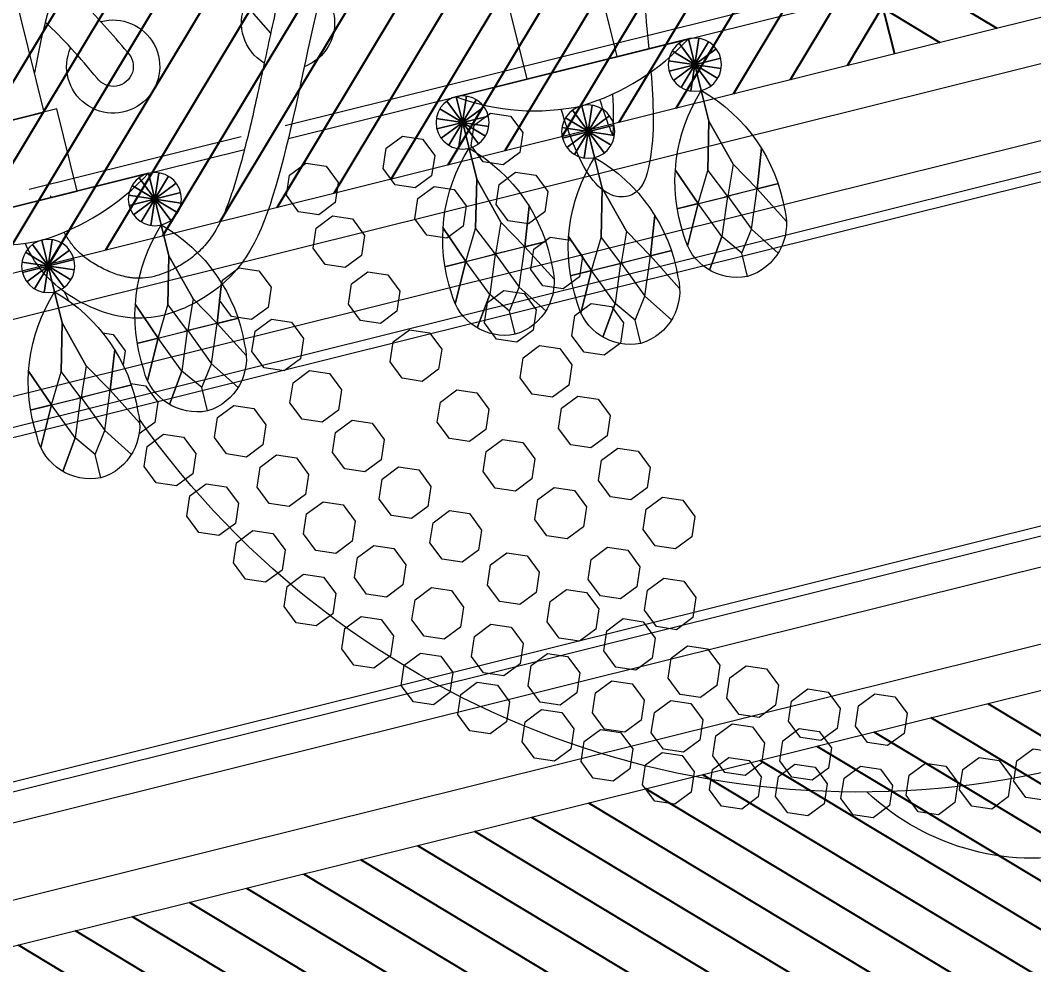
# Model space of a CAD drawing. Header units: inches. Extents: x 252212 to 296477, y 417293 to 492071.
# Drawn here: x 268256.7 to 268561.5, y 474555.8 to 474839.7 of the extents above; entities that cross this region are included whole.
import ezdxf

# ---------------------------------------------------------------- set-up
doc = ezdxf.new("R2010")
doc.units = ezdxf.units.IN
doc.header["$MEASUREMENT"] = 0
for name, color, linetype in [('8', 8, 'Continuous'), ('ELECTRICAL', 10, 'Continuous'), ('gypsum', 31, 'Continuous'), ('WOOD LINES', 35, 'Continuous')]:
    doc.layers.add(name, color=color, linetype=linetype)
for name, color, linetype, lineweight in [('A-Dim-ID', 9, 'Continuous', 20), ('Glass', 4, 'Continuous', 0), ('Marble', 6, 'Continuous', 0)]:
    doc.layers.add(name, color=color, linetype=linetype, lineweight=lineweight)
doc.styles.add('ST9', font='romans.shx', dxfattribs={"width": 0.8})
doc.dimstyles.new('DIM-20', dxfattribs={"dimscale": 1000, "dimtxt": 0.044, "dimasz": 0.035, "dimexe": 0.022, "dimexo": 0.022, "dimgap": 0.022, "dimtad": 1, "dimdec": 0, "dimzin": 0, "dimdsep": 46, "dimtxsty": 'ST9', "dimblk1": 'ARCHTICK', "dimblk2": 'ARCHTICK', "dimsah": 1, "dimcen": 0.088, "dimdle": 0.04, "dimclrd": 256, "dimclre": 256, "dimclrt": 3, "dimadec": 0, "dimazin": 0, "dimtfac": 1, "dimtdec": 0, "dimtix": 1, "dimtofl": 0, "dimtmove": 1, "dimatfit": 3, "dimldrblk": 'CLOSED', "dimfxl": 1, "dimtolj": 1, "dimtzin": 0, "dimarcsym": 0})

# ---------------------------------------------------------------- blocks, each defined once
blk = doc.blocks.new('SECTION A AND B CEILING')
at = {"layer": '8'}
h = blk.add_hatch(dxfattribs=at)
h.set_pattern_fill('ANSI31', color=256, scale=100, style=0)
edge = h.paths.add_edge_path()
edge.add_line((113691.15, 11126.91), (116053.5, 11126.91))
edge.add_arc((116053.5, 10976.91), 150, 0, 90, ccw=False)
edge.add_line((116203.5, 10976.91), (116203.5, 10801.91))
edge.add_line((116203.5, 10801.91), (116115, 10801.91))
edge.add_line((116115, 10801.91), (116058.39, 10876.91))
edge.add_line((116058.39, 10876.91), (116019.32, 10876.91))
edge.add_line((116019.32, 10876.91), (116019.32, 10854.41))
edge.add_line((116019.32, 10854.41), (116028.32, 10854.41))
edge.add_line((116028.32, 10854.41), (116028.32, 10846.91))
edge.add_arc((116029.21, 10818.98), 27.95, 29.519, 91.8217, ccw=False)
edge.add_arc((116021.07, 10817.34), 35.93, 6.5273, 25.3967, ccw=False)
edge.add_arc((115725.48, 10783.27), 333.48, 4.7514, 6.5687, ccw=False)
edge.add_arc((116110.97, 10816.64), 53.47, 186.1636, 202.8448)
edge.add_arc((116077.99, 10803.75), 18.1, -154.2285, -83.169)
edge.add_line((116080.14, 10785.78), (116080.14, 10782.78))
edge.add_arc((116080.14, 10774.98), 7.8, 90, 308.4673)
edge.add_line((116085, 10768.87), (116085, 10759.87))
edge.add_arc((116085, 10738.87), 21, 0, 90, ccw=False)
edge.add_line((116106, 10738.87), (116155, 10738.87))
edge.add_line((116155, 10738.87), (116155, 10693.87))
edge.add_line((116155, 10693.87), (116275, 10693.87))
edge.add_line((116275, 10693.87), (116275, 10713.87))
edge.add_line((116275, 10713.87), (116295, 10713.87))
edge.add_line((116295, 10713.87), (116295, 10738.87))
edge.add_line((116295, 10738.87), (116228.5, 10738.87))
edge.add_line((116228.5, 10738.87), (116228.5, 10976.91))
edge.add_arc((116053.5, 10976.91), 175, 0, 90)
edge.add_line((116053.5, 11151.91), (113691.15, 11151.91))
edge.add_line((113691.15, 11151.91), (113166.49, 11151.91))
edge.add_arc((113166.49, 10976.91), 175, 90, 180)
edge.add_line((112991.49, 10976.91), (112991.49, 10738.87))
edge.add_line((112991.49, 10738.87), (112924.99, 10738.87))
edge.add_line((112924.99, 10738.87), (112924.99, 10713.87))
edge.add_line((112924.99, 10713.87), (112944.99, 10713.87))
edge.add_line((112944.99, 10713.87), (112944.99, 10693.87))
edge.add_line((112944.99, 10693.87), (113064.99, 10693.87))
edge.add_line((113064.99, 10693.87), (113064.99, 10738.87))
edge.add_line((113064.99, 10738.87), (113113.99, 10738.87))
edge.add_arc((113134.99, 10738.87), 21, 90, 180, ccw=False)
edge.add_line((113134.99, 10759.87), (113134.99, 10768.87))
edge.add_arc((113139.85, 10774.98), 7.8, -128.4673, 90)
edge.add_line((113139.85, 10782.78), (113139.85, 10785.78))
edge.add_arc((113142, 10803.75), 18.1, -96.831, -25.7715)
edge.add_arc((113109.02, 10816.64), 53.47, -22.8448, -6.1636)
edge.add_arc((113494.51, 10783.27), 333.48, 173.4313, 175.2486, ccw=False)
edge.add_arc((113198.92, 10817.34), 35.93, 154.6033, 173.4727, ccw=False)
edge.add_arc((113190.78, 10818.98), 27.95, 88.1783, 150.481, ccw=False)
edge.add_line((113191.67, 10846.91), (113191.67, 10854.41))
edge.add_line((113191.67, 10854.41), (113200.67, 10854.41))
edge.add_line((113200.67, 10854.41), (113200.67, 10876.91))
edge.add_line((113200.67, 10876.91), (113161.6, 10876.91))
edge.add_line((113161.6, 10876.91), (113104.99, 10801.91))
edge.add_line((113104.99, 10801.91), (113016.49, 10801.91))
edge.add_line((113016.49, 10801.91), (113016.49, 10976.91))
edge.add_arc((113166.49, 10976.91), 150, 90, 180, ccw=False)
edge.add_line((113166.49, 11126.91), (113691.15, 11126.91))
blk = doc.blocks.new('crystal ch 21')
at = {"layer": 'Glass', "color": 193, "lineweight": 0}
for p, q in [((38722.7, 39308.08), (38728.83, 39322.86)), ((38728.83, 39308.08), (38722.7, 39322.86)), ((38728.83, 39322.86), (38722.7, 39308.08)), ((38722.7, 39322.86), (38728.83, 39308.08)), ((38725.77, 39307.47), (38725.77, 39323.47)), ((38725.77, 39323.47), (38725.77, 39307.47)), ((38794.7, 39308.08), (38800.83, 39322.86)), ((38800.83, 39308.08), (38794.7, 39322.86)), ((38800.83, 39322.86), (38794.7, 39308.08)), ((38794.7, 39322.86), (38800.83, 39308.08)), ((38797.77, 39307.47), (38797.77, 39323.47)), ((38797.77, 39323.47), (38797.77, 39307.47)), ((38890.08, 39308.08), (38896.2, 39322.86)), ((38896.2, 39308.08), (38890.08, 39322.86)), ((38896.2, 39322.86), (38890.08, 39308.08)), ((38890.08, 39322.86), (38896.2, 39308.08)), ((38893.14, 39307.47), (38893.14, 39323.47)), ((38893.14, 39323.47), (38893.14, 39307.47)), ((38720.11, 39309.81), (38731.42, 39321.13)), ((38731.42, 39309.81), (38720.11, 39321.13)), ((38731.42, 39321.13), (38720.11, 39309.81)), ((38720.11, 39321.13), (38731.42, 39309.81)), ((38792.11, 39309.81), (38803.42, 39321.13)), ((38803.42, 39309.81), (38792.11, 39321.13)), ((38803.42, 39321.13), (38792.11, 39309.81)), ((38792.11, 39321.13), (38803.42, 39309.81)), ((38887.49, 39309.81), (38898.8, 39321.13)), ((38898.8, 39309.81), (38887.49, 39321.13)), ((38898.8, 39321.13), (38887.49, 39309.81)), ((38887.49, 39321.13), (38898.8, 39309.81)), ((38718.37, 39312.41), (38733.16, 39318.53)), ((38733.16, 39312.41), (38718.37, 39318.53)), ((38733.16, 39318.53), (38718.37, 39312.41)), ((38718.37, 39318.53), (38733.16, 39312.41)), ((38790.37, 39312.41), (38805.16, 39318.53)), ((38805.16, 39312.41), (38790.37, 39318.53)), ((38805.16, 39318.53), (38790.37, 39312.41)), ((38790.37, 39318.53), (38805.16, 39312.41)), ((38885.75, 39312.41), (38900.53, 39318.53)), ((38900.53, 39312.41), (38885.75, 39318.53)), ((38900.53, 39318.53), (38885.75, 39312.41)), ((38885.75, 39318.53), (38900.53, 39312.41)), ((38717.77, 39315.47), (38733.77, 39315.47)), ((38733.77, 39315.47), (38717.77, 39315.47)), ((38789.77, 39315.47), (38805.77, 39315.47)), ((38805.77, 39315.47), (38789.77, 39315.47)), ((38885.14, 39315.47), (38901.14, 39315.47)), ((38901.14, 39315.47), (38885.14, 39315.47)), ((38758.7, 39296.3), (38764.83, 39311.08)), ((38764.83, 39296.3), (38758.7, 39311.08)), ((38764.83, 39311.08), (38758.7, 39296.3)), ((38758.7, 39311.08), (38764.83, 39296.3)), ((38761.77, 39295.69), (38761.77, 39311.69)), ((38761.77, 39311.69), (38761.77, 39295.69)), ((38926.08, 39296.3), (38932.2, 39311.08)), ((38932.2, 39296.3), (38926.08, 39311.08)), ((38932.2, 39311.08), (38926.08, 39296.3)), ((38926.08, 39311.08), (38932.2, 39296.3)), ((38929.14, 39295.69), (38929.14, 39311.69)), ((38929.14, 39311.69), (38929.14, 39295.69)), ((38754.37, 39300.63), (38769.16, 39306.75)), ((38769.16, 39300.63), (38754.37, 39306.75)), ((38769.16, 39306.75), (38754.37, 39300.63)), ((38754.37, 39306.75), (38769.16, 39300.63)), ((38756.11, 39298.04), (38767.42, 39309.35)), ((38767.42, 39298.04), (38756.11, 39309.35)), ((38767.42, 39309.35), (38756.11, 39298.04)), ((38756.11, 39309.35), (38767.42, 39298.04)), ((38921.75, 39300.63), (38936.53, 39306.75)), ((38936.53, 39300.63), (38921.75, 39306.75)), ((38936.53, 39306.75), (38921.75, 39300.63)), ((38921.75, 39306.75), (38936.53, 39300.63)), ((38923.49, 39298.04), (38934.8, 39309.35)), ((38934.8, 39298.04), (38923.49, 39309.35)), ((38934.8, 39309.35), (38923.49, 39298.04)), ((38923.49, 39309.35), (38934.8, 39298.04)), ((38753.77, 39303.69), (38769.77, 39303.69)), ((38769.77, 39303.69), (38753.77, 39303.69)), ((38921.14, 39303.69), (38937.14, 39303.69)), ((38937.14, 39303.69), (38921.14, 39303.69)), ((38710.03, 39274.7), (38726.77, 39274.7)), ((38741.5, 39274.7), (38724.76, 39274.7)), ((38782.03, 39274.7), (38798.77, 39274.7)), ((38813.5, 39274.7), (38796.76, 39274.7)), ((38877.4, 39274.7), (38894.15, 39274.7)), ((38908.88, 39274.7), (38892.14, 39274.7)), ((38746.03, 39262.92), (38762.77, 39262.92)), ((38777.5, 39262.92), (38760.76, 39262.92)), ((38913.4, 39262.92), (38930.15, 39262.92)), ((38944.88, 39262.92), (38928.14, 39262.92))]:
    blk.add_line(p, q, dxfattribs=at)
for points in [[(38919.14, 39437.03), (38939.14, 39437.03), (38939.14, 39348.88), (38919.14, 39348.88)], [(38747.87, 39348.88), (38775.88, 39348.88), (38775.88, 39323.47), (38747.87, 39323.47)], [(38915.25, 39348.88), (38943.26, 39348.88), (38943.26, 39323.47), (38915.25, 39323.47)], [(38788.96, 39316.19), (38783.3, 39313.85), (38780.96, 39308.19), (38783.3, 39302.53), (38788.96, 39300.19), (38794.62, 39302.53), (38796.96, 39308.19), (38794.62, 39313.85)], [(38816.32, 39315.86), (38810.67, 39313.51), (38808.32, 39307.86), (38810.67, 39302.2), (38816.32, 39299.86), (38821.98, 39302.2), (38824.32, 39307.86), (38821.98, 39313.51)], [(38846.45, 39315.02), (38840.79, 39312.68), (38838.45, 39307.02), (38840.79, 39301.36), (38846.45, 39299.02), (38852.11, 39301.36), (38854.45, 39307.02), (38852.11, 39312.68)], [(38810.75, 39298.86), (38805.09, 39296.52), (38802.75, 39290.86), (38805.09, 39285.2), (38810.75, 39282.86), (38816.4, 39285.2), (38818.75, 39290.86), (38816.4, 39296.52)], [(38842.55, 39297.66), (38836.89, 39295.31), (38834.55, 39289.66), (38836.89, 39284), (38842.55, 39281.66), (38848.21, 39284), (38850.55, 39289.66), (38848.21, 39295.31)], [(38785.92, 39297.11), (38780.27, 39294.77), (38777.92, 39289.11), (38780.27, 39283.46), (38785.92, 39281.11), (38791.58, 39283.46), (38793.92, 39289.11), (38791.58, 39294.77)], [(38873.64, 39289.31), (38867.98, 39286.96), (38865.64, 39281.31), (38867.98, 39275.65), (38873.64, 39273.31), (38879.3, 39275.65), (38881.64, 39281.31), (38879.3, 39286.96)], [(38836.3, 39278.8), (38830.64, 39276.46), (38828.3, 39270.8), (38830.64, 39265.15), (38836.3, 39262.8), (38841.96, 39265.15), (38844.3, 39270.8), (38841.96, 39276.46)], [(38780.5, 39275.65), (38774.84, 39273.31), (38772.5, 39267.65), (38774.84, 39262), (38780.5, 39259.65), (38786.16, 39262), (38788.5, 39267.65), (38786.16, 39273.31)], [(38867.86, 39271.97), (38862.2, 39269.63), (38859.86, 39263.97), (38862.2, 39258.31), (38867.86, 39255.97), (38873.51, 39258.31), (38875.86, 39263.97), (38873.51, 39269.63)], [(38797.91, 39263.47), (38792.26, 39261.12), (38789.91, 39255.47), (38792.26, 39249.81), (38797.91, 39247.47), (38803.57, 39249.81), (38805.91, 39255.47), (38803.57, 39261.12)], [(38828.32, 39258.88), (38822.67, 39256.54), (38820.32, 39250.88), (38822.67, 39245.23), (38828.32, 39242.88), (38833.98, 39245.23), (38836.32, 39250.88), (38833.98, 39256.54)], [(38773.34, 39253.33), (38767.68, 39250.98), (38765.34, 39245.33), (38767.68, 39239.67), (38773.34, 39237.33), (38779, 39239.67), (38781.34, 39245.33), (38779, 39250.98)], [(38860.5, 39254.22), (38854.85, 39251.87), (38852.5, 39246.22), (38854.85, 39240.56), (38860.5, 39238.22), (38866.16, 39240.56), (38868.5, 39246.22), (38866.16, 39251.87)], [(38885.1, 39249.57), (38879.44, 39247.22), (38877.1, 39241.57), (38879.44, 39235.91), (38885.1, 39233.57), (38890.75, 39235.91), (38893.1, 39241.57), (38890.75, 39247.22)], [(38907.69, 39246.25), (38902.04, 39243.9), (38899.69, 39238.25), (38902.04, 39232.59), (38907.69, 39230.25), (38913.35, 39232.59), (38915.69, 39238.25), (38913.35, 39243.9)], [(38791.5, 39244.8), (38785.84, 39242.45), (38783.5, 39236.8), (38785.84, 39231.14), (38791.5, 39228.8), (38797.16, 39231.14), (38799.5, 39236.8), (38797.16, 39242.45)], [(38818.9, 39237.88), (38813.24, 39235.53), (38810.9, 39229.88), (38813.24, 39224.22), (38818.9, 39221.88), (38824.55, 39224.22), (38826.9, 39229.88), (38824.55, 39235.53)], [(38851.66, 39236.65), (38846, 39234.3), (38843.66, 39228.65), (38846, 39222.99), (38851.66, 39220.65), (38857.32, 39222.99), (38859.66, 39228.65), (38857.32, 39234.3)], [(38876.25, 39232), (38870.6, 39229.66), (38868.25, 39224), (38870.6, 39218.34), (38876.25, 39216), (38881.91, 39218.34), (38884.25, 39224), (38881.91, 39229.66)], [(38898.85, 39228.68), (38893.2, 39226.33), (38890.85, 39220.68), (38893.2, 39215.02), (38898.85, 39212.68), (38904.51, 39215.02), (38906.85, 39220.68), (38904.51, 39226.33)], [(38783.97, 39227.24), (38778.31, 39224.9), (38775.97, 39219.24), (38778.31, 39213.58), (38783.97, 39211.24), (38789.62, 39213.58), (38791.97, 39219.24), (38789.62, 39224.9)], [(38809.11, 39220.13), (38803.45, 39217.78), (38801.11, 39212.13), (38803.45, 39206.47), (38809.11, 39204.13), (38814.77, 39206.47), (38817.11, 39212.13), (38814.77, 39217.78)], [(38841.44, 39219.63), (38835.78, 39217.28), (38833.44, 39211.63), (38835.78, 39205.97), (38841.44, 39203.63), (38847.1, 39205.97), (38849.44, 39211.63), (38847.1, 39217.28)], [(38866.03, 39214.98), (38860.38, 39212.63), (38858.03, 39206.98), (38860.38, 39201.32), (38866.03, 39198.98), (38871.69, 39201.32), (38874.03, 39206.98), (38871.69, 39212.63)], [(38776.07, 39209.19), (38770.42, 39206.84), (38768.07, 39201.19), (38770.42, 39195.53), (38776.07, 39193.19), (38781.73, 39195.53), (38784.07, 39201.19), (38781.73, 39206.84)], [(38888.63, 39211.66), (38882.97, 39209.31), (38880.63, 39203.66), (38882.97, 39198), (38888.63, 39195.66), (38894.29, 39198), (38896.63, 39203.66), (38894.29, 39209.31)], [(38829.81, 39203.21), (38824.15, 39200.86), (38821.81, 39195.21), (38824.15, 39189.55), (38829.81, 39187.21), (38835.46, 39189.55), (38837.81, 39195.21), (38835.46, 39200.86)], [(38797.51, 39202.38), (38791.85, 39200.04), (38789.51, 39194.38), (38791.85, 39188.72), (38797.51, 39186.38), (38803.17, 39188.72), (38805.51, 39194.38), (38803.17, 39200.04)], [(38854.4, 39198.56), (38848.74, 39196.21), (38846.4, 39190.56), (38848.74, 39184.9), (38854.4, 39182.56), (38860.06, 39184.9), (38862.4, 39190.56), (38860.06, 39196.21)], [(38877, 39195.24), (38871.34, 39192.89), (38869, 39187.24), (38871.34, 39181.58), (38877, 39179.24), (38882.66, 39181.58), (38885, 39187.24), (38882.66, 39192.89)], [(38766.6, 39191.66), (38760.94, 39189.32), (38758.6, 39183.66), (38760.94, 39178), (38766.6, 39175.66), (38772.26, 39178), (38774.6, 39183.66), (38772.26, 39189.32)], [(38816.05, 39186.7), (38810.39, 39184.36), (38808.05, 39178.7), (38810.39, 39173.05), (38816.05, 39170.7), (38821.71, 39173.05), (38824.05, 39178.7), (38821.71, 39184.36)], [(38840.64, 39182.05), (38834.99, 39179.71), (38832.64, 39174.05), (38834.99, 39168.4), (38840.64, 39166.05), (38846.3, 39168.4), (38848.64, 39174.05), (38846.3, 39179.71)], [(38786.27, 39181.01), (38780.61, 39178.67), (38778.27, 39173.01), (38780.61, 39167.35), (38786.27, 39165.01), (38791.93, 39167.35), (38794.27, 39173.01), (38791.93, 39178.67)], [(38863.24, 39178.73), (38857.58, 39176.39), (38855.24, 39170.73), (38857.58, 39165.08), (38863.24, 39162.73), (38868.9, 39165.08), (38871.24, 39170.73), (38868.9, 39176.39)], [(38801.34, 39171.69), (38795.68, 39169.34), (38793.34, 39163.69), (38795.68, 39158.03), (38801.34, 39155.69), (38806.99, 39158.03), (38809.34, 39163.69), (38806.99, 39169.34)], [(38772.13, 39167.97), (38766.47, 39165.63), (38764.13, 39159.97), (38766.47, 39154.32), (38772.13, 39151.97), (38777.79, 39154.32), (38780.13, 39159.97), (38777.79, 39165.63)], [(38825.93, 39167.04), (38820.27, 39164.7), (38817.93, 39159.04), (38820.27, 39153.38), (38825.93, 39151.04), (38831.59, 39153.38), (38833.93, 39159.04), (38831.59, 39164.7)], [(38848.53, 39163.72), (38842.87, 39161.38), (38840.53, 39155.72), (38842.87, 39150.06), (38848.53, 39147.72), (38854.19, 39150.06), (38856.53, 39155.72), (38854.19, 39161.38)], [(38786.94, 39159.07), (38781.29, 39156.72), (38778.94, 39151.07), (38781.29, 39145.41), (38786.94, 39143.07), (38792.6, 39145.41), (38794.94, 39151.07), (38792.6, 39156.72)], [(38811.54, 39154.42), (38805.88, 39152.08), (38803.54, 39146.42), (38805.88, 39140.76), (38811.54, 39138.42), (38817.19, 39140.76), (38819.54, 39146.42), (38817.19, 39152.08)], [(38834.14, 39151.1), (38828.48, 39148.76), (38826.14, 39143.1), (38828.48, 39137.44), (38834.14, 39135.1), (38839.79, 39137.44), (38842.14, 39143.1), (38839.79, 39148.76)], [(38770.11, 39146.44), (38764.46, 39144.09), (38762.11, 39138.44), (38764.46, 39132.78), (38770.11, 39130.44), (38775.77, 39132.78), (38778.11, 39138.44), (38775.77, 39144.09)], [(38794.71, 39141.79), (38789.05, 39139.45), (38786.71, 39133.79), (38789.05, 39128.13), (38794.71, 39125.79), (38800.36, 39128.13), (38802.71, 39133.79), (38800.36, 39139.45)], [(38754.39, 39136.38), (38748.73, 39134.04), (38746.39, 39128.38), (38748.73, 39122.72), (38754.39, 39120.38), (38760.04, 39122.72), (38762.39, 39128.38), (38760.04, 39134.04)], [(38817.31, 39138.47), (38811.65, 39136.12), (38809.31, 39130.47), (38811.65, 39124.81), (38817.31, 39122.47), (38822.96, 39124.81), (38825.31, 39130.47), (38822.96, 39136.12)], [(38778.98, 39131.73), (38773.32, 39129.39), (38770.98, 39123.73), (38773.32, 39118.07), (38778.98, 39115.73), (38784.64, 39118.07), (38786.98, 39123.73), (38784.64, 39129.39)], [(38801.58, 39128.41), (38795.92, 39126.07), (38793.58, 39120.41), (38795.92, 39114.75), (38801.58, 39112.41), (38807.24, 39114.75), (38809.58, 39120.41), (38807.24, 39126.07)], [(38738.11, 39125.14), (38732.45, 39122.79), (38730.11, 39117.14), (38732.45, 39111.48), (38738.11, 39109.14), (38743.76, 39111.48), (38746.11, 39117.14), (38743.76, 39122.79)], [(38718.93, 39118.86), (38713.27, 39116.52), (38710.93, 39110.86), (38713.27, 39105.2), (38718.93, 39102.86), (38724.59, 39105.2), (38726.93, 39110.86), (38724.59, 39116.52)], [(38762.7, 39120.49), (38757.04, 39118.14), (38754.7, 39112.49), (38757.04, 39106.83), (38762.7, 39104.49), (38768.36, 39106.83), (38770.7, 39112.49), (38768.36, 39118.14)], [(38785.3, 39117.17), (38779.64, 39114.82), (38777.3, 39109.17), (38779.64, 39103.51), (38785.3, 39101.17), (38790.96, 39103.51), (38793.3, 39109.17), (38790.96, 39114.82)], [(38743.52, 39114.21), (38737.87, 39111.87), (38735.52, 39106.21), (38737.87, 39100.56), (38743.52, 39098.21), (38749.18, 39100.56), (38751.52, 39106.21), (38749.18, 39111.87)], [(38766.12, 39110.89), (38760.47, 39108.55), (38758.12, 39102.89), (38760.47, 39097.24), (38766.12, 39094.89), (38771.78, 39097.24), (38774.12, 39102.89), (38771.78, 39108.55)], [(38747.34, 39104.11), (38741.69, 39101.77), (38739.34, 39096.11), (38741.69, 39090.45), (38747.34, 39088.11), (38753, 39090.45), (38755.34, 39096.11), (38753, 39101.77)], [(38728.39, 39098.83), (38722.73, 39096.49), (38720.39, 39090.83), (38722.73, 39085.17), (38728.39, 39082.83), (38734.04, 39085.17), (38736.39, 39090.83), (38734.04, 39096.49)], [(38709.13, 39094.98), (38703.48, 39092.64), (38701.13, 39086.98), (38703.48, 39081.32), (38709.13, 39078.98), (38714.79, 39081.32), (38717.13, 39086.98), (38714.79, 39092.64)], [(38676.68, 39091.3), (38671.02, 39088.96), (38668.68, 39083.3), (38671.02, 39077.65), (38676.68, 39075.3), (38682.33, 39077.65), (38684.68, 39083.3), (38682.33, 39088.96)], [(38693.12, 39092.74), (38687.46, 39090.4), (38685.12, 39084.74), (38687.46, 39079.08), (38693.12, 39076.74), (38698.77, 39079.08), (38701.12, 39084.74), (38698.77, 39090.4)]]:
    blk.add_lwpolyline(points, close=True, dxfattribs=at)
for points in [[(38849.79, 39327.47), (38666.86, 39327.47)], [(38929.14, 39327.47), (38863.37, 39327.47)], [(38849.79, 39323.47), (38666.86, 39323.47)], [(38929.14, 39323.47), (38863.37, 39323.47)], [(38725.77, 39249.85), (38725.77, 39257.07), (38721.18, 39263.33), (38716.65, 39274.7), (38712.41, 39286.24), (38716.65, 39274.7), (38721.87, 39283.63), (38725.77, 39297.92), (38725.77, 39307.47), (38725.77, 39297.92), (38721.87, 39283.63), (38725.67, 39274.7), (38721.18, 39263.33), (38715.14, 39254.48), (38721.18, 39263.33), (38716.65, 39274.7), (38710.46, 39263.1), (38716.65, 39274.7), (38710.03, 39274.7), (38725.67, 39274.7)], [(38725.77, 39249.85), (38725.77, 39257.07), (38730.35, 39263.33), (38734.88, 39274.7), (38739.12, 39286.24), (38734.88, 39274.7), (38729.66, 39283.63), (38725.77, 39297.92), (38725.77, 39307.47), (38725.77, 39297.92), (38729.66, 39283.63), (38725.86, 39274.7), (38730.35, 39263.33), (38736.39, 39254.48), (38730.35, 39263.33), (38734.88, 39274.7), (38741.08, 39263.1), (38734.88, 39274.7), (38741.5, 39274.7), (38725.86, 39274.7)], [(38797.77, 39249.85), (38797.77, 39257.07), (38793.18, 39263.33), (38788.65, 39274.7), (38784.41, 39286.24), (38788.65, 39274.7), (38793.87, 39283.63), (38797.77, 39297.92), (38797.77, 39307.47), (38797.77, 39297.92), (38793.87, 39283.63), (38797.67, 39274.7), (38793.18, 39263.33), (38787.14, 39254.48), (38793.18, 39263.33), (38788.65, 39274.7), (38782.46, 39263.1), (38788.65, 39274.7), (38782.03, 39274.7), (38797.67, 39274.7)], [(38797.77, 39249.85), (38797.77, 39257.07), (38802.35, 39263.33), (38806.88, 39274.7), (38811.12, 39286.24), (38806.88, 39274.7), (38801.66, 39283.63), (38797.77, 39297.92), (38797.77, 39307.47), (38797.77, 39297.92), (38801.66, 39283.63), (38797.86, 39274.7), (38802.35, 39263.33), (38808.39, 39254.48), (38802.35, 39263.33), (38806.88, 39274.7), (38813.08, 39263.1), (38806.88, 39274.7), (38813.5, 39274.7), (38797.86, 39274.7)], [(38893.14, 39249.85), (38893.14, 39257.07), (38888.55, 39263.33), (38884.03, 39274.7), (38879.78, 39286.24), (38884.03, 39274.7), (38889.25, 39283.63), (38893.14, 39297.92), (38893.14, 39307.47), (38893.14, 39297.92), (38889.25, 39283.63), (38893.05, 39274.7), (38888.55, 39263.33), (38882.52, 39254.48), (38888.55, 39263.33), (38884.03, 39274.7), (38877.83, 39263.1), (38884.03, 39274.7), (38877.4, 39274.7), (38893.05, 39274.7)], [(38893.14, 39249.85), (38893.14, 39257.07), (38897.73, 39263.33), (38902.26, 39274.7), (38906.5, 39286.24), (38902.26, 39274.7), (38897.03, 39283.63), (38893.14, 39297.92), (38893.14, 39307.47), (38893.14, 39297.92), (38897.03, 39283.63), (38893.24, 39274.7), (38897.73, 39263.33), (38903.77, 39254.48), (38897.73, 39263.33), (38902.26, 39274.7), (38908.45, 39263.1), (38902.26, 39274.7), (38908.88, 39274.7), (38893.24, 39274.7)], [(38761.77, 39238.08), (38761.77, 39245.3), (38757.18, 39251.56), (38752.65, 39262.92), (38748.41, 39274.47), (38752.65, 39262.92), (38757.87, 39271.85), (38761.77, 39286.14), (38761.77, 39295.69), (38761.77, 39286.14), (38757.87, 39271.85), (38761.67, 39262.92), (38757.18, 39251.56), (38751.14, 39242.7), (38757.18, 39251.56), (38752.65, 39262.92), (38746.46, 39251.32), (38752.65, 39262.92), (38746.03, 39262.92), (38761.67, 39262.92)], [(38761.77, 39238.08), (38761.77, 39245.3), (38766.35, 39251.56), (38770.88, 39262.92), (38775.12, 39274.47), (38770.88, 39262.92), (38765.66, 39271.85), (38761.77, 39286.14), (38761.77, 39295.69), (38761.77, 39286.14), (38765.66, 39271.85), (38761.86, 39262.92), (38766.35, 39251.56), (38772.39, 39242.7), (38766.35, 39251.56), (38770.88, 39262.92), (38777.08, 39251.32), (38770.88, 39262.92), (38777.5, 39262.92), (38761.86, 39262.92)], [(38929.14, 39238.08), (38929.14, 39245.3), (38924.55, 39251.56), (38920.03, 39262.92), (38915.78, 39274.47), (38920.03, 39262.92), (38925.25, 39271.85), (38929.14, 39286.14), (38929.14, 39295.69), (38929.14, 39286.14), (38925.25, 39271.85), (38929.05, 39262.92), (38924.55, 39251.56), (38918.52, 39242.7), (38924.55, 39251.56), (38920.03, 39262.92), (38913.83, 39251.32), (38920.03, 39262.92), (38913.4, 39262.92), (38929.05, 39262.92)], [(38929.14, 39238.08), (38929.14, 39245.3), (38933.73, 39251.56), (38938.26, 39262.92), (38942.5, 39274.47), (38938.26, 39262.92), (38933.03, 39271.85), (38929.14, 39286.14), (38929.14, 39295.69), (38929.14, 39286.14), (38933.03, 39271.85), (38929.24, 39262.92), (38933.73, 39251.56), (38939.77, 39242.7), (38933.73, 39251.56), (38938.26, 39262.92), (38944.45, 39251.32), (38938.26, 39262.92), (38944.88, 39262.92), (38929.24, 39262.92)], [(38918.06, 39280.19), (38915.18, 39278.99), (38912.83, 39273.34), (38914.47, 39269.39)], [(38913.56, 39263.39), (38909.39, 39261.66), (38907.05, 39256), (38909.39, 39250.35), (38914.82, 39248.1)]]:
    blk.add_lwpolyline(points, dxfattribs=at)
for points in [[(38725.77, 39323.47), (38797.77, 39323.47, -0.143523), (38761.77, 39311.69, -0.119734)], [(38761.77, 39311.69, -0.133521), (38725.77, 39323.47)], [(38893.14, 39323.47), (38965.14, 39323.47, -0.143523), (38929.14, 39311.69, -0.133521), (38893.14, 39323.47, 0.755489)]]:
    blk.add_lwpolyline(points, format="xyb", dxfattribs=at)
for centre in [(38725.77, 39315.47), (38797.77, 39315.47), (38893.14, 39315.47), (38761.77, 39303.69), (38929.14, 39303.69)]:
    blk.add_circle(centre, 8, dxfattribs=at)
for centre, radius, start, end in [((38895.69, 39357.16), 14, 88.5604, 37.7881), ((38841.5, 39357.16), 14, 314.7138, 37.8573), ((38841.5, 39357.16), 14, 149.4755, 263.5577), ((38895.65, 39357.2), 6.02, 148.9065, 338.1692), ((38760.99, 39270.57), 51.02, 133.6719, 184.6189), ((38690.54, 39270.57), 51.02, 355.3811, 46.3281), ((38832.99, 39270.57), 51.02, 133.6719, 184.6189), ((38762.54, 39270.57), 51.02, 355.3811, 46.3281), ((38928.37, 39270.57), 51.02, 133.6719, 184.6189), ((38857.91, 39270.57), 51.02, 355.3811, 46.3281), ((38796.99, 39258.79), 51.02, 133.6719, 184.6189), ((38726.54, 39258.79), 51.02, 355.3811, 46.3281), ((38964.37, 39258.79), 51.02, 133.6719, 184.6189), ((38666.86, 39348.43), 264.85, 347.6901, 348.3375), ((38893.91, 39258.79), 51.02, 355.3811, 46.3281), ((38726.6, 39266.29), 16.46, 179.4032, 267.0984), ((38724.93, 39266.29), 16.46, 272.9016, 0.5968), ((38798.6, 39266.29), 16.46, 179.4032, 267.0984), ((38796.93, 39266.29), 16.46, 272.9016, 0.5968), ((38893.98, 39266.29), 16.46, 179.4032, 267.0984), ((38892.31, 39266.29), 16.46, 272.9016, 0.5968), ((38762.6, 39254.51), 16.46, 179.4032, 267.0984), ((38760.93, 39254.51), 16.46, 272.9016, 0.5968), ((38929.98, 39254.51), 16.46, 179.4032, 267.0984), ((38928.31, 39254.51), 16.46, 272.9016, 0.5968), ((38666.86, 39348.43), 264.85, 270, 338.7297), ((38666.86, 39130.27), 73.08, 270, 327.3431)]:
    blk.add_arc(centre, radius, start, end, dxfattribs=at)
for points, knots in [([(38771.77, 39374.96), (38772.61, 39377.59), (38773.49, 39380.17), (38775.23, 39384.54), (38776.02, 39386.35), (38777.82, 39389.91), (38778.83, 39391.66), (38780.87, 39394.57), (38781.81, 39395.75), (38783.94, 39398.03), (38785.13, 39399.12), (38787.05, 39400.55), (38787.67, 39400.97), (38788.94, 39401.74), (38789.57, 39402.09), (38790.86, 39402.73), (38791.52, 39403.02), (38793.53, 39403.81), (38794.91, 39404.21), (38798.62, 39404.95), (38800.99, 39405.08), (38805.68, 39404.71), (38808.01, 39404.21), (38811.24, 39403.08), (38812.22, 39402.68), (38813.78, 39401.93), (38814.38, 39401.61), (38815.57, 39400.95), (38816.14, 39400.6), (38817.82, 39399.5), (38818.87, 39398.72), (38821.47, 39396.59), (38822.94, 39395.18), (38825.71, 39392.21), (38827.01, 39390.65), (38829.49, 39387.42), (38830.67, 39385.75), (38832.94, 39382.32), (38834.04, 39380.56), (38836.95, 39375.65), (38838.71, 39372.44), (38842.07, 39366.02), (38843.67, 39362.81), (38846.75, 39356.59), (38848.24, 39353.55), (38852.61, 39344.63), (38855.37, 39338.97), (38860.74, 39328.34), (38863.35, 39323.38), (38866.93, 39317.09), (38867.91, 39315.42), (38869.87, 39312.21), (38870.83, 39310.7), (38872.98, 39307.53), (38874.16, 39305.94), (38876.55, 39303.07), (38877.75, 39301.8), (38880.25, 39299.54), (38881.54, 39298.54), (38884.35, 39296.77), (38885.87, 39295.99), (38888.21, 39295.06), (38888.85, 39294.82), (38890.19, 39294.39), (38890.89, 39294.18), (38892, 39293.9), (38892.38, 39293.8), (38893.14, 39293.63), (38893.52, 39293.55), (38894.66, 39293.33), (38895.42, 39293.22), (38897.41, 39292.99), (38898.63, 39292.94), (38901, 39293.04), (38902.16, 39293.19), (38903.84, 39293.58), (38904.37, 39293.73), (38905.22, 39294.01), (38905.54, 39294.13), (38906.19, 39294.39), (38906.53, 39294.54), (38907.57, 39295.02), (38908.3, 39295.41), (38910.26, 39296.57), (38911.51, 39297.45), (38913.9, 39299.37), (38915.03, 39300.42), (38916.5, 39301.98), (38916.94, 39302.48), (38917.66, 39303.35), (38917.94, 39303.71), (38918.47, 39304.43), (38918.71, 39304.79), (38919.41, 39305.86), (38919.81, 39306.57), (38920.71, 39308.37), (38921.15, 39309.47), (38921.71, 39311.21), (38921.87, 39311.8), (38922.02, 39312.41)], [21.423623, 21.423623, 21.423623, 21.423623, 31.901248, 31.901248, 39.484297, 39.484297, 47.067345, 47.067345, 52.441909, 52.441909, 57.816472, 57.816472, 60.214303, 60.214303, 62.497185, 62.497185, 64.780067, 64.780067, 69.345831, 69.345831, 76.905435, 76.905435, 84.465038, 84.465038, 87.810541, 87.810541, 89.940409, 89.940409, 92.070278, 92.070278, 96.330015, 96.330015, 103.121347, 103.121347, 109.912679, 109.912679, 116.704011, 116.704011, 123.495343, 123.495343, 135.363943, 135.363943, 147.232544, 147.232544, 159.101144, 159.101144, 182.838345, 182.838345, 206.575546, 206.575546, 215.583187, 215.583187, 224.590829, 224.590829, 235.809056, 235.809056, 247.027282, 247.027282, 258.245509, 258.245509, 269.463736, 269.463736, 273.425033, 273.425033, 277.402444, 277.402444, 279.418713, 279.418713, 281.434982, 281.434982, 285.467521, 285.467521, 292.038942, 292.038942, 298.610364, 298.610364, 301.697807, 301.697807, 303.544066, 303.544066, 305.390324, 305.390324, 309.082842, 309.082842, 315.21577, 315.21577, 321.348698, 321.348698, 324.241337, 324.241337, 326.421969, 326.421969, 328.602602, 328.602602, 332.963866, 332.963866, 339.483195, 339.483195, 342.703485, 342.703485, 342.703485, 342.703485]), ([(38697.5, 39354.96), (38702.71, 39371.05), (38707.15, 39393.59), (38722.48, 39393.66), (38734.02, 39350.46), (38736.42, 39334.54), (38738.08, 39323.47)], [0, 0, 0, 0, 60.535523, 89.887896, 147.025584, 214.341231, 214.341231, 214.341231, 214.341231]), ([(38778.15, 39354.96), (38783.37, 39371.05), (38787.8, 39393.59), (38814.44, 39393.66), (38836.98, 39350.16), (38857.36, 39306.18), (38876.74, 39282.34), (38909.21, 39279.52), (38929.23, 39295.66), (38933.24, 39306.83), (38934.22, 39312.04)], [0, 0, 0, 0, 60.535523, 89.887896, 147.025584, 215.392797, 277.7608, 302.849652, 326.231247, 345.874488, 345.874488, 345.874488, 345.874488]), ([(38847.3, 39355.47), (38855.23, 39371.39), (38867.12, 39394.95), (38904.35, 39393.73), (38913.24, 39373.84), (38919.14, 39361.08)], [0.639857, 0.639857, 0.639857, 0.639857, 60.535523, 89.887896, 138.66877, 138.66877, 138.66877, 138.66877]), ([(38890.5, 39360.31), (38892.04, 39363.4), (38893.62, 39366.58), (38896.99, 39372.96), (38898.77, 39376.15), (38902.06, 39381.39), (38903.46, 39383.47), (38904.99, 39385.49)], [0, 0, 0, 0, 11.648115, 11.648115, 23.29623, 23.29623, 31.138475, 31.138475, 31.138475, 31.138475]), ([(38739.14, 39316.56), (38740.56, 39307.73), (38743.45, 39293.29), (38752.19, 39279.52), (38765.31, 39284.91), (38767.61, 39303.9), (38768.04, 39312.18)], [227.809736, 227.809736, 227.809736, 227.809736, 277.7608, 302.849652, 326.231247, 348.60845, 348.60845, 348.60845, 348.60845]), ([(38751.95, 39312.87), (38752.25, 39311.27), (38752.57, 39309.68), (38753.49, 39305.61), (38754.12, 39303.18), (38754.84, 39300.93)], [238.781151, 238.781151, 238.781151, 238.781151, 248.239761, 248.239761, 263.600704, 263.600704, 263.600704, 263.600704]), ([(38754.84, 39300.93), (38754.91, 39301.38), (38754.99, 39301.83), (38755.2, 39303.23), (38755.32, 39304.19), (38755.7, 39307.47), (38755.89, 39309.87), (38756.03, 39312.21)], [336.772037, 336.772037, 336.772037, 336.772037, 338.249237, 338.249237, 341.203638, 341.203638, 348.033884, 348.033884, 348.033884, 348.033884])]:
    blk.add_open_spline(points, degree=3, knots=knots, dxfattribs=at)
for points in [[(38901.24, 39354.96), (38904.73, 39361.97), (38908.22, 39368.98), (38912.3, 39375.06)], [(38923.35, 39323.47), (38923.36, 39323.65), (38923.37, 39323.84), (38923.38, 39324.02)]]:
    blk.add_open_spline(points, degree=3, dxfattribs=at)
blk = doc.blocks.new('_ARCHTICK')
at = {"color": 0, "linetype": 'ByBlock', "const_width": 0.15}
blk.add_lwpolyline([(-0.5, -0.5), (0.5, 0.5)], dxfattribs=at)
blk = doc.blocks.new('*D126')
at = {"layer": 'A-Dim-ID', "lineweight": -2, "transparency": 16777216}
for p, q in [((268536.13, 473042.88), (268142.67, 474624.29)), ((268144.03, 474583.41), (268130.98, 474580.16)), ((268518.16, 473079.63), (268505.12, 473076.38))]:
    blk.add_line(p, q, dxfattribs=at)
at = {"layer": 'Defpoints', "color": 0, "transparency": 16777216}
for p in [(268165.38, 474588.72, 0), (268152.33, 474585.47), (268539.51, 473084.94, 0)]:
    blk.add_point(p, dxfattribs=at)
at = {"layer": 'A-Dim-ID', "lineweight": -2, "transparency": 16777216, "xscale": 20, "yscale": 20, "zscale": 20}
for p, rotation in [((268152.33, 474585.47), 103.9714232829857), ((268526.47, 473081.69), 283.9714232829857)]:
    blk.add_blockref('_ARCHTICK', p, dxfattribs=dict(at, rotation=rotation))
at = {"layer": 'A-Dim-ID', "color": 3, "transparency": 16777216, "insert": (268298.64, 473823.44), "char_height": 40, "attachment_point": 5, "rotation": 103.9714, "style": 'ST9'}
blk.add_mtext('\\A1;1550', dxfattribs=at)
blk = doc.blocks.new('_CLOSED')
at = {"color": 0, "linetype": 'ByBlock'}
for p, q in [((-1, 0.167), (0, 0)), ((-1, 0.167), (-1, -0.167)), ((0, 0), (-1, -0.167)), ((0, 0), (-1, 0))]:
    blk.add_line(p, q, dxfattribs=at)

msp = doc.modelspace()

# ---------------------------------------------------------------- hatches: boundary and pattern name
at = {"layer": 'WOOD LINES'}
h = msp.add_hatch(dxfattribs=at)
h.set_pattern_fill('ANSI31', color=256, scale=100, angle=90, style=0)
h.set_pattern_definition([(148.971423, (253014.369, 417839.886), (-6.443319, -10.711379), [])])
h.paths.add_polyline_path([(268494.94, 474928.68), (268986.45, 475050.97), (269011.08, 474951.97), (268519.57, 474829.69)])
h = msp.add_hatch(dxfattribs=at)
h.set_pattern_fill('ANSI31', color=256, scale=100, style=0)
h.set_pattern_definition([(58.971423, (253014.369, 417839.886), (-10.711379, 6.443319), [])])
h.paths.add_polyline_path([(268002.84, 474806.25), (268494.94, 474928.68), (268519.57, 474829.69), (268027.47, 474707.25)])
h = msp.add_hatch(dxfattribs=at)
h.set_pattern_fill('ANSI31', color=256, scale=100, angle=90, style=0)
h.set_pattern_definition([(148.971423, (251864.537, 417553.81), (-6.443319, -10.711379), [])])
h.paths.add_polyline_path([(268074.87, 474516.74), (268566.97, 474639.17), (268742.45, 473933.86), (268250.35, 473811.43)])

# ---------------------------------------------------------------- linework, layer by layer
at = {"layer": 'Marble', "ltscale": 1000, "elevation": 0}
for points in [[(267920.04, 474940.23), (268996.81, 475208.12), (269069.24, 474916.98), (267992.48, 474649.09)], [(267923.68, 474938.04), (268994.62, 475204.49), (269065.61, 474919.17), (267994.67, 474652.72)], [(267934.59, 474931.48), (268988.06, 475193.58), (269054.7, 474925.73), (268001.23, 474663.63)], [(267961.85, 474915.08), (268971.66, 475166.32), (269027.44, 474942.13), (268017.63, 474690.89)], [(267978.21, 474905.24), (268961.82, 475149.96), (269011.08, 474951.97), (268027.47, 474707.25)], [(268016.7, 474551.73), (269093.47, 474819.63), (269467.6, 473315.85), (268390.84, 473047.95)], [(268020.34, 474549.54), (269091.28, 474815.99), (269463.97, 473318.03), (268393.03, 473051.58)], [(268031.24, 474542.98), (269084.72, 474805.08), (269453.06, 473324.59), (268399.59, 473062.49)], [(268058.51, 474526.58), (269068.32, 474777.82), (269425.8, 473341), (268415.99, 473089.76)], [(268074.87, 474516.74), (269058.48, 474761.46), (269409.44, 473350.84), (268425.83, 473106.12)]]:
    msp.add_lwpolyline(points, close=True, dxfattribs=at)
at = {"layer": 'WOOD LINES'}
msp.add_line((268470.31, 475027.67, 0), (268519.57, 474829.69, 0), dxfattribs=at)

# ---------------------------------------------------------------- block references
at = {"layer": 'ELECTRICAL', "xscale": -1, "rotation": 13.97142328298434}
msp.add_blockref('crystal ch 21', (315531.95, 446023.9, 0), dxfattribs=at)
at = {"layer": 'gypsum', "color": 0, "xscale": -1, "rotation": 13.97142328298426}
msp.add_blockref('SECTION A AND B CEILING', (382235.67, 492464.96, 0), dxfattribs=at)

# ---------------------------------------------------------------- dimensions: what is measured, and where the dimension line sits
at = {"layer": 'A-Dim-ID'}
dim = msp.add_linear_dim(base=(268152.33, 474585.47, 0), p1=(268539.51, 473084.94, 0), p2=(268165.38, 474588.72, 0), angle=103.9714, dimstyle='DIM-20', override={"dimtxt": 0.04, "dimasz": 0.02}, dxfattribs=at)
dim.commit()
dim.dimension.update_dxf_attribs({"geometry": '*D126', "text_midpoint": (268298.64, 473823.44, 0)})

doc.saveas('drawing.dxf')
